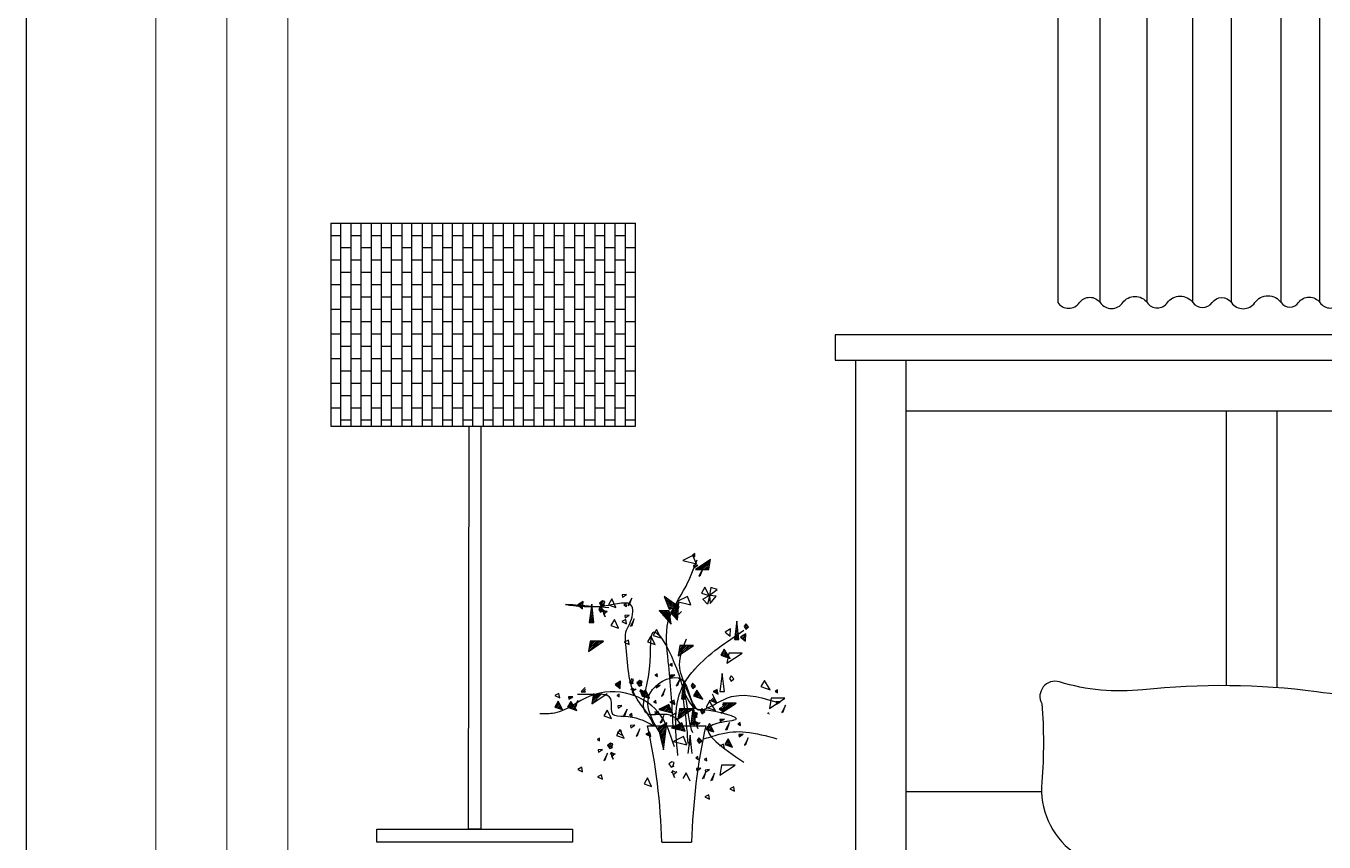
# Model space of a CAD drawing. Header units: millimetres. Extents: x 2837 to 6066, y 1056 to 2217.
# Drawn here: x 3531 to 3658.8, y 2020.4 to 2100.8 of the extents above; entities that cross this region are included whole.
import ezdxf

# ---------------------------------------------------------------- set-up
doc = ezdxf.new("R2010")
doc.units = ezdxf.units.MM
for name, color, linetype, lineweight in [('arredi', 8, 'Continuous', 30), ('infissi', 40, 'Continuous', 18), ('muri sezionati', 7, 'Continuous', 18)]:
    doc.layers.add(name, color=color, linetype=linetype, lineweight=lineweight)
for name, color, linetype in [('linea tratteggiata', 111, 'Continuous'), ('piante', 102, 'Continuous'), ('tessuti', 51, 'Continuous')]:
    doc.layers.add(name, color=color, linetype=linetype)

msp = doc.modelspace()

# ---------------------------------------------------------------- linework, layer by layer
at = {"layer": 'arredi', "lineweight": 20, "transparency": 33554687}
msp.add_line((3543.77, 2181.39), (3543.77, 1950.36), dxfattribs=at)
at = {"layer": 'arredi'}
for p, q in [((3610.67, 2070.36), (3610.67, 2067.86)), ((3610.67, 2067.86), (3788.67, 2067.86)), ((3617.67, 2016.36), (3617.67, 2067.86)), ((3617.67, 2062.86), (3781.67, 2062.86)), ((3649.17, 2062.86), (3649.17, 2035.78)), ((3654.17, 2062.86), (3654.17, 2035.57)), ((3574.58, 2021.65), (3574.63, 2061.36)), ((3575.83, 2021.65), (3575.83, 2061.36)), ((3592.2, 2031.82), (3597.93, 2031.82)), ((3617.67, 2025.36), (3630.98, 2025.36)), ((3575.83, 2021.65), (3574.58, 2021.65)), ((3593.6, 2020.36), (3596.53, 2020.36))]:
    msp.add_line(p, q, dxfattribs=at)
for points in [[(3788.67, 2070.36), (3610.67, 2070.36)], [(3612.67, 2067.86), (3612.67, 2016.36)]]:
    msp.add_lwpolyline(points, dxfattribs=at)
msp.add_lwpolyline([(3584.82, 2020.36), (3565.56, 2020.36), (3565.56, 2021.65), (3584.82, 2021.65)], close=True, dxfattribs=at)
for centre, radius, start, end in [((3531.08, 2018.56), 62.55, 1.6497, 12.2367), ((3656.99, 2018.82), 60.47, 167.581, 178.5326)]:
    msp.add_arc(centre, radius, start, end, dxfattribs=at)
at = {"layer": 'infissi', "lineweight": 20, "transparency": 33554687}
for p, q in [((3550.77, 1950.36), (3550.77, 2181.39)), ((3556.77, 1950.36), (3556.77, 2181.39))]:
    msp.add_line(p, q, dxfattribs=at)
at = {"layer": 'linea tratteggiata'}
msp.add_line((3531, 2217.36), (3531, 1906.36), dxfattribs=at)
at = {"layer": 'muri sezionati'}
msp.add_line((3556.77, 1950.36), (3556.77, 2195.36), dxfattribs=at)
at = {"layer": 'piante'}
for p, q in [((3596.67, 2048.61), (3595.68, 2048.11)), ((3595.68, 2048.11), (3597.01, 2047.78)), ((3596.85, 2048.79), (3596.63, 2048.66)), ((3596.63, 2048.66), (3596.87, 2048.52)), ((3596.67, 2048.63), (3596.82, 2048.77)), ((3597.01, 2047.78), (3596.67, 2048.61)), ((3597.14, 2047.66), (3596.71, 2047.63)), ((3596.71, 2047.63), (3596.75, 2047.4)), ((3596.74, 2047.48), (3596.9, 2047.64)), ((3596.75, 2047.4), (3597.14, 2047.66)), ((3596.79, 2048.57), (3596.86, 2048.64)), ((3596.87, 2048.52), (3596.85, 2048.79)), ((3598.41, 2048.22), (3596.91, 2047.22)), ((3597, 2047.57), (3597.09, 2047.66)), ((3597.9, 2047.88), (3597.24, 2047.22)), ((3598.41, 2048.22), (3597.42, 2047.22)), ((3598.37, 2048.01), (3597.59, 2047.22)), ((3598.34, 2047.8), (3597.76, 2047.22)), ((3598.3, 2047.59), (3597.94, 2047.22)), ((3598.24, 2047.22), (3598.41, 2048.22)), ((3596.91, 2047.22), (3598.24, 2047.22)), ((3597.38, 2047.53), (3597.07, 2047.22)), ((3597.64, 2047.3), (3597.26, 2046.58)), ((3597.26, 2046.58), (3597.42, 2046.65)), ((3597.3, 2046.65), (3597.48, 2046.83)), ((3597.42, 2046.65), (3597.64, 2047.3)), ((3597.49, 2047.02), (3597.57, 2047.1)), ((3598.27, 2047.38), (3598.11, 2047.22)), ((3597.83, 2045.48), (3597.5, 2044.9)), ((3598.25, 2044.65), (3597.83, 2045.48)), ((3598.42, 2045.46), (3598.3, 2044.68)), ((3598.3, 2044.68), (3599.05, 2045.24)), ((3599.05, 2045.24), (3598.42, 2045.46)), ((3585.85, 2044.06), (3585.33, 2043.74)), ((3585.33, 2043.74), (3585.81, 2043.34)), ((3585.39, 2043.69), (3585.61, 2043.91)), ((3585.48, 2043.61), (3585.84, 2043.97)), ((3585.58, 2043.53), (3585.83, 2043.79)), ((3585.81, 2043.34), (3585.85, 2044.06)), ((3586.7, 2043.8), (3586.46, 2042)), ((3586.9, 2042), (3586.7, 2043.8)), ((3587.75, 2044.13), (3587.47, 2043.9)), ((3587.47, 2043.9), (3587.68, 2043.59)), ((3587.49, 2043.88), (3587.66, 2044.05)), ((3587.56, 2043.78), (3587.87, 2044.09)), ((3587.63, 2043.67), (3587.98, 2044.02)), ((3587.74, 2043.62), (3587.88, 2043.76)), ((3587.99, 2044.06), (3587.75, 2044.13)), ((3587.85, 2043.66), (3587.99, 2044.06)), ((3588.68, 2044.32), (3588.34, 2043.74)), ((3588.34, 2043.74), (3589.09, 2043.49)), ((3589.09, 2043.49), (3588.68, 2044.32)), ((3590.14, 2044.77), (3589.71, 2044.74)), ((3589.71, 2044.74), (3589.74, 2044.51)), ((3589.74, 2044.51), (3590.14, 2044.77)), ((3590.1, 2043.86), (3589.88, 2043.73)), ((3589.88, 2043.73), (3590.12, 2043.59)), ((3590.12, 2043.59), (3590.1, 2043.86)), ((3590.64, 2044.41), (3590.26, 2043.69)), ((3590.26, 2043.69), (3590.41, 2043.76)), ((3590.41, 2043.76), (3590.64, 2044.41)), ((3595.31, 2043.52), (3593.84, 2044.56)), ((3593.84, 2044.56), (3594.32, 2043.32)), ((3594.3, 2044.24), (3593.9, 2044.41)), ((3594.81, 2043.88), (3593.96, 2044.25)), ((3595.31, 2043.52), (3594.02, 2044.09)), ((3595.1, 2043.48), (3594.09, 2043.93)), ((3594.89, 2043.44), (3594.15, 2043.77)), ((3595.29, 2044.02), (3594.47, 2042.97)), ((3595.2, 2042.84), (3595.09, 2043.76)), ((3596.12, 2044.57), (3595.12, 2044.07)), ((3595.12, 2044.07), (3596.45, 2043.74)), ((3595.15, 2042.23), (3595.29, 2044.02)), ((3595.25, 2043.47), (3595.2, 2043.9)), ((3596.45, 2043.74), (3596.12, 2044.57)), ((3597.5, 2044.9), (3598.25, 2044.65)), ((3597.65, 2044.31), (3598.32, 2044.71)), ((3598.1, 2043.81), (3597.65, 2044.31)), ((3598.32, 2044.71), (3598.1, 2043.81)), ((3598.95, 2044.59), (3598.29, 2044.65)), ((3598.29, 2044.65), (3598.38, 2043.86)), ((3598.38, 2043.86), (3598.95, 2044.59)), ((3585.67, 2043.45), (3585.82, 2043.61)), ((3585.76, 2043.37), (3585.81, 2043.42)), ((3586.48, 2042.21), (3586.83, 2042.56)), ((3586.51, 2042.41), (3586.82, 2042.72)), ((3586.54, 2042.61), (3586.8, 2042.87)), ((3586.57, 2042.81), (3586.78, 2043.03)), ((3586.59, 2043.01), (3586.76, 2043.19)), ((3586.62, 2043.21), (3586.75, 2043.34)), ((3586.65, 2043.41), (3586.73, 2043.5)), ((3586.67, 2043.61), (3586.71, 2043.65)), ((3587.55, 2043.55), (3587.4, 2043.28)), ((3587.4, 2043.28), (3587.57, 2043.02)), ((3587.42, 2043.32), (3587.6, 2043.5)), ((3587.46, 2043.19), (3587.69, 2043.41)), ((3587.53, 2043.08), (3587.77, 2043.32)), ((3587.84, 2043.25), (3587.55, 2043.55)), ((3587.57, 2043.02), (3587.84, 2043.25)), ((3587.68, 2043.59), (3587.95, 2043.7)), ((3587.82, 2043.22), (3587.75, 2043.04)), ((3587.75, 2043.04), (3587.78, 2043.13)), ((3587.78, 2043.13), (3588.02, 2042.56)), ((3587.79, 2043.14), (3587.85, 2043.2)), ((3588.15, 2043.06), (3587.82, 2043.22)), ((3587.83, 2043.01), (3587.97, 2043.15)), ((3587.95, 2043.7), (3587.85, 2043.66)), ((3587.88, 2042.89), (3588.09, 2043.09)), ((3587.9, 2042.85), (3588.23, 2043.13)), ((3588.02, 2042.56), (3587.9, 2042.85)), ((3588.23, 2043.13), (3588.14, 2043.05)), ((3588.14, 2043.05), (3588.15, 2043.06)), ((3590.39, 2042.73), (3589.96, 2042.7)), ((3589.96, 2042.7), (3590, 2042.47)), ((3590, 2042.47), (3590.39, 2042.73)), ((3594.34, 2043.14), (3593.33, 2043.17)), ((3593.33, 2043.17), (3594.52, 2041.82)), ((3593.33, 2043.17), (3594.45, 2042.32)), ((3593.55, 2043.17), (3594.43, 2042.49)), ((3593.74, 2042.71), (3594.47, 2042.15)), ((3593.76, 2043.16), (3594.4, 2042.66)), ((3593.97, 2043.15), (3594.38, 2042.83)), ((3594.18, 2043.14), (3594.36, 2043.01)), ((3594.69, 2043.39), (3594.21, 2043.6)), ((3594.48, 2043.35), (3594.27, 2043.44)), ((3594.32, 2043.32), (3595.31, 2043.52)), ((3594.52, 2041.82), (3594.34, 2043.14)), ((3594.47, 2042.97), (3595.15, 2042.23)), ((3594.58, 2042.85), (3594.55, 2043.08)), ((3594.72, 2042.7), (3594.66, 2043.21)), ((3594.87, 2042.54), (3594.77, 2043.35)), ((3595.01, 2042.39), (3594.87, 2043.49)), ((3595.15, 2042.23), (3594.98, 2043.62)), ((3595.24, 2042.78), (3595.55, 2043.09)), ((3586.46, 2042.01), (3586.85, 2042.4)), ((3586.46, 2042), (3586.9, 2042)), ((3586.62, 2042), (3586.87, 2042.25)), ((3586.79, 2042), (3586.89, 2042.09)), ((3588.93, 2042.28), (3588.6, 2041.7)), ((3588.6, 2041.7), (3589.34, 2041.45)), ((3589.34, 2041.45), (3588.93, 2042.28)), ((3590.06, 2042.3), (3589.66, 2042.1)), ((3589.66, 2042.1), (3590.14, 2041.86)), ((3590.14, 2041.86), (3590.06, 2042.3)), ((3590.89, 2042.37), (3590.51, 2041.65)), ((3590.51, 2041.65), (3590.67, 2041.72)), ((3590.67, 2041.72), (3590.89, 2042.37)), ((3593.09, 2041.31), (3592.76, 2040.73)), ((3593.51, 2040.48), (3593.09, 2041.31)), ((3600.36, 2041.38), (3599.84, 2041.06)), ((3600.32, 2040.66), (3600.36, 2041.38)), ((3601, 2042.12), (3600.76, 2040.31)), ((3600.84, 2040.93), (3601.1, 2041.19)), ((3600.87, 2041.13), (3601.08, 2041.35)), ((3600.89, 2041.33), (3601.07, 2041.5)), ((3600.92, 2041.53), (3601.05, 2041.66)), ((3600.95, 2041.73), (3601.03, 2041.82)), ((3600.97, 2041.93), (3601.01, 2041.97)), ((3601.2, 2040.31), (3601, 2042.12)), ((3601.86, 2041.87), (3601.7, 2041.6)), ((3601.7, 2041.6), (3601.87, 2041.34)), ((3601.72, 2041.64), (3601.9, 2041.82)), ((3601.76, 2041.5), (3601.99, 2041.73)), ((3601.83, 2041.4), (3602.07, 2041.64)), ((3602.15, 2041.56), (3601.86, 2041.87)), ((3601.87, 2041.34), (3602.15, 2041.56)), ((3586.37, 2039.15), (3587.36, 2040.15)), ((3586.37, 2039.15), (3587.87, 2040.15)), ((3586.54, 2040.15), (3586.37, 2039.15)), ((3586.41, 2039.36), (3587.19, 2040.15)), ((3586.44, 2039.57), (3587.02, 2040.15)), ((3586.48, 2039.78), (3586.84, 2040.15)), ((3586.51, 2039.99), (3586.67, 2040.15)), ((3587.87, 2040.15), (3586.54, 2040.15)), ((3586.88, 2039.49), (3587.54, 2040.15)), ((3587.4, 2039.84), (3587.71, 2040.15)), ((3590.31, 2040.26), (3589.91, 2040.06)), ((3589.91, 2040.06), (3590.39, 2039.82)), ((3590.39, 2039.82), (3590.31, 2040.26)), ((3592.52, 2040.67), (3592.19, 2040.09)), ((3592.19, 2040.09), (3592.94, 2039.84)), ((3592.94, 2039.84), (3592.52, 2040.67)), ((3592.76, 2040.73), (3593.51, 2040.48)), ((3599.84, 2041.06), (3600.32, 2040.66)), ((3600.76, 2040.33), (3601.15, 2040.72)), ((3600.76, 2040.31), (3601.2, 2040.31)), ((3600.79, 2040.53), (3601.14, 2040.88)), ((3600.81, 2040.73), (3601.12, 2041.03)), ((3600.92, 2040.31), (3601.17, 2040.57)), ((3601.09, 2040.31), (3601.19, 2040.41)), ((3601.87, 2040.89), (3601.35, 2040.57)), ((3601.35, 2040.57), (3601.83, 2040.17)), ((3601.41, 2040.52), (3601.62, 2040.74)), ((3601.5, 2040.44), (3601.86, 2040.81)), ((3601.59, 2040.36), (3601.85, 2040.62)), ((3601.69, 2040.28), (3601.84, 2040.44)), ((3601.78, 2040.21), (3601.83, 2040.25)), ((3601.83, 2040.17), (3601.87, 2040.89)), ((3595.39, 2039.72), (3595.22, 2038.72)), ((3595.22, 2038.72), (3596.72, 2039.72)), ((3595.22, 2038.72), (3596.22, 2039.72)), ((3595.26, 2038.93), (3596.04, 2039.72)), ((3595.29, 2039.14), (3595.87, 2039.72)), ((3595.33, 2039.35), (3595.7, 2039.72)), ((3595.36, 2039.56), (3595.52, 2039.72)), ((3596.72, 2039.72), (3595.39, 2039.72)), ((3595.74, 2039.06), (3596.39, 2039.72)), ((3596.26, 2039.41), (3596.56, 2039.72)), ((3599.74, 2039.36), (3599.41, 2038.78)), ((3599.41, 2038.78), (3600.33, 2038.45)), ((3599.45, 2038.84), (3599.83, 2039.23)), ((3599.52, 2038.74), (3599.9, 2039.12)), ((3599.65, 2038.69), (3599.97, 2039.01)), ((3599.68, 2039.25), (3599.76, 2039.33)), ((3600.33, 2038.45), (3599.74, 2039.36)), ((3599.77, 2038.65), (3600.03, 2038.91)), ((3599.9, 2038.6), (3600.1, 2038.8)), ((3600.19, 2038.97), (3600.02, 2037.98)), ((3600.02, 2037.98), (3601.52, 2038.97)), ((3600.03, 2038.56), (3600.17, 2038.7)), ((3601.52, 2038.97), (3600.19, 2038.97)), ((3594.61, 2037.97), (3594.38, 2037.83)), ((3594.38, 2037.83), (3594.62, 2037.69)), ((3594.43, 2037.8), (3594.57, 2037.95)), ((3594.54, 2037.74), (3594.62, 2037.82)), ((3594.62, 2037.69), (3594.61, 2037.97)), ((3600.16, 2038.51), (3600.24, 2038.59)), ((3600.28, 2038.46), (3600.3, 2038.48)), ((3589.54, 2036.21), (3589.02, 2035.89)), ((3589.08, 2035.84), (3589.3, 2036.06)), ((3589.17, 2035.76), (3589.54, 2036.12)), ((3589.5, 2035.49), (3589.54, 2036.21)), ((3590.39, 2036.1), (3590.7, 2036.41)), ((3590.46, 2035.99), (3590.81, 2036.34)), ((3590.82, 2036.38), (3590.58, 2036.44)), ((3590.58, 2035.94), (3590.71, 2036.08)), ((3590.68, 2035.98), (3590.82, 2036.38)), ((3591.44, 2036.27), (3591.16, 2036.05)), ((3591.16, 2036.05), (3591.37, 2035.74)), ((3591.18, 2036.03), (3591.35, 2036.2)), ((3591.25, 2035.92), (3591.56, 2036.24)), ((3591.32, 2035.82), (3591.67, 2036.17)), ((3591.68, 2036.2), (3591.44, 2036.27)), ((3591.54, 2035.8), (3591.68, 2036.2)), ((3593.16, 2036.94), (3592.93, 2036.8)), ((3592.93, 2036.8), (3593.17, 2036.67)), ((3592.98, 2036.78), (3593.12, 2036.92)), ((3593.09, 2036.71), (3593.17, 2036.79)), ((3593.17, 2036.67), (3593.16, 2036.94)), ((3594.9, 2036.83), (3594.47, 2036.8)), ((3594.47, 2036.8), (3594.5, 2036.58)), ((3594.49, 2036.65), (3594.66, 2036.81)), ((3594.5, 2036.58), (3594.9, 2036.83)), ((3594.76, 2036.74), (3594.85, 2036.83)), ((3595.4, 2036.47), (3595.02, 2035.75)), ((3595.17, 2035.82), (3595.4, 2036.47)), ((3595.25, 2036.19), (3595.33, 2036.27)), ((3595.77, 2036.27), (3595.53, 2034.47)), ((3595.75, 2036.09), (3595.79, 2036.13)), ((3595.98, 2034.47), (3595.77, 2036.27)), ((3599.56, 2036.99), (3599.32, 2035.19)), ((3599.76, 2035.19), (3599.56, 2036.99)), ((3600.42, 2036.75), (3600.27, 2036.47)), ((3600.27, 2036.47), (3600.44, 2036.22)), ((3600.71, 2036.44), (3600.42, 2036.75)), ((3600.44, 2036.22), (3600.71, 2036.44)), ((3603.7, 2036.27), (3603.36, 2035.68)), ((3604.28, 2035.35), (3603.7, 2036.27)), ((3583.48, 2035.01), (3583.08, 2034.81)), ((3583.08, 2034.81), (3583.56, 2034.57)), ((3583.56, 2034.57), (3583.48, 2035.01)), ((3585.66, 2035.18), (3586.1, 2035.18)), ((3585.67, 2035.2), (3586.06, 2035.59)), ((3585.82, 2035.18), (3586.08, 2035.43)), ((3586, 2035.18), (3586.09, 2035.28)), ((3586.88, 2034.99), (3586.71, 2034)), ((3586.71, 2034), (3588.21, 2034.99)), ((3586.72, 2034), (3587.71, 2034.99)), ((3586.75, 2034.21), (3587.53, 2034.99)), ((3586.78, 2034.42), (3587.36, 2034.99)), ((3586.82, 2034.62), (3587.19, 2034.99)), ((3589.02, 2035.89), (3589.5, 2035.49)), ((3589.39, 2034.95), (3589.17, 2034.82)), ((3589.17, 2034.82), (3589.41, 2034.68)), ((3589.27, 2035.68), (3589.53, 2035.94)), ((3589.36, 2035.6), (3589.51, 2035.75)), ((3589.41, 2034.68), (3589.39, 2034.95)), ((3589.46, 2035.52), (3589.5, 2035.57)), ((3590.51, 2035.91), (3590.79, 2036.02)), ((3590.65, 2035.53), (3590.58, 2035.36)), ((3590.58, 2035.36), (3590.61, 2035.45)), ((3590.61, 2035.45), (3590.85, 2034.88)), ((3590.62, 2035.46), (3590.68, 2035.52)), ((3590.98, 2035.38), (3590.65, 2035.53)), ((3590.66, 2035.33), (3590.8, 2035.47)), ((3590.79, 2036.02), (3590.68, 2035.98)), ((3590.72, 2035.21), (3590.92, 2035.41)), ((3590.73, 2035.17), (3591.06, 2035.45)), ((3590.85, 2034.88), (3590.73, 2035.17)), ((3591.06, 2035.45), (3590.97, 2035.37)), ((3590.97, 2035.37), (3590.98, 2035.38)), ((3591.37, 2035.74), (3591.64, 2035.84)), ((3591.43, 2035.76), (3591.57, 2035.9)), ((3591.51, 2035.36), (3591.44, 2035.19)), ((3591.44, 2035.19), (3591.47, 2035.28)), ((3591.47, 2035.28), (3591.71, 2034.71)), ((3591.48, 2035.29), (3591.54, 2035.35)), ((3591.84, 2035.21), (3591.51, 2035.36)), ((3591.52, 2035.16), (3591.66, 2035.29)), ((3591.64, 2035.84), (3591.54, 2035.8)), ((3591.57, 2035.04), (3591.78, 2035.24)), ((3591.59, 2034.99), (3591.92, 2035.28)), ((3591.71, 2034.71), (3591.59, 2034.99)), ((3591.99, 2035.36), (3591.65, 2034.78)), ((3591.65, 2034.78), (3592.4, 2034.53)), ((3591.67, 2034.78), (3592.08, 2035.18)), ((3591.8, 2034.73), (3592.13, 2035.07)), ((3591.92, 2035.28), (3591.83, 2035.2)), ((3591.83, 2035.2), (3591.84, 2035.21)), ((3591.86, 2035.13), (3592.02, 2035.3)), ((3591.93, 2034.69), (3592.19, 2034.95)), ((3592.4, 2034.53), (3591.99, 2035.36)), ((3592.06, 2034.65), (3592.25, 2034.83)), ((3593.45, 2035.81), (3593.02, 2035.77)), ((3593.02, 2035.77), (3593.05, 2035.55)), ((3593.04, 2035.63), (3593.21, 2035.79)), ((3593.05, 2035.55), (3593.45, 2035.81)), ((3593.31, 2035.72), (3593.39, 2035.8)), ((3593.95, 2035.45), (3593.57, 2034.73)), ((3593.57, 2034.73), (3593.72, 2034.8)), ((3593.61, 2034.8), (3593.79, 2034.98)), ((3593.72, 2034.8), (3593.95, 2035.45)), ((3593.8, 2035.17), (3593.88, 2035.25)), ((3595.02, 2035.75), (3595.17, 2035.82)), ((3595.06, 2035.83), (3595.24, 2036.01)), ((3595.54, 2034.49), (3595.93, 2034.88)), ((3595.56, 2034.69), (3595.91, 2035.04)), ((3595.59, 2034.89), (3595.9, 2035.19)), ((3595.62, 2035.09), (3595.88, 2035.35)), ((3595.64, 2035.29), (3595.86, 2035.51)), ((3595.67, 2035.49), (3595.84, 2035.66)), ((3595.7, 2035.69), (3595.83, 2035.82)), ((3595.72, 2035.89), (3595.81, 2035.97)), ((3596.63, 2036.03), (3596.48, 2035.76)), ((3596.48, 2035.76), (3596.65, 2035.5)), ((3596.5, 2035.8), (3596.68, 2035.98)), ((3596.54, 2035.66), (3596.76, 2035.89)), ((3596.61, 2035.56), (3596.85, 2035.8)), ((3596.92, 2035.72), (3596.63, 2036.03)), ((3596.65, 2035.5), (3596.92, 2035.72)), ((3597.06, 2035.34), (3596.73, 2034.76)), ((3596.76, 2034.82), (3597.14, 2035.21)), ((3596.83, 2034.72), (3597.21, 2035.1)), ((3596.96, 2034.68), (3597.28, 2034.99)), ((3596.99, 2035.23), (3597.08, 2035.31)), ((3597.64, 2034.43), (3597.06, 2035.34)), ((3597.09, 2034.63), (3597.35, 2034.89)), ((3597.22, 2034.58), (3597.41, 2034.78)), ((3599.02, 2034.1), (3598.6, 2034.93)), ((3599.06, 2035.39), (3598.66, 2035.19)), ((3598.66, 2035.19), (3599.14, 2034.95)), ((3598.67, 2035.19), (3598.68, 2035.2)), ((3598.78, 2035.13), (3599.03, 2035.38)), ((3598.9, 2035.07), (3599.09, 2035.26)), ((3599.02, 2035.02), (3599.11, 2035.11)), ((3599.14, 2034.95), (3599.06, 2035.39)), ((3599.13, 2034.96), (3599.14, 2034.97)), ((3599.32, 2035.19), (3599.76, 2035.19)), ((3603.36, 2035.68), (3604.28, 2035.35)), ((3605, 2035.35), (3604.77, 2035.21)), ((3604.77, 2035.21), (3605.01, 2035.08)), ((3604.82, 2035.19), (3604.96, 2035.33)), ((3604.93, 2035.13), (3605.01, 2035.2)), ((3605.01, 2035.08), (3605, 2035.35)), ((3583.39, 2034.25), (3583.06, 2033.66)), ((3583.06, 2033.66), (3583.81, 2033.42)), ((3583.08, 2033.66), (3583.48, 2034.06)), ((3583.21, 2033.62), (3583.54, 2033.95)), ((3583.26, 2034.02), (3583.42, 2034.18)), ((3583.34, 2033.57), (3583.6, 2033.83)), ((3583.81, 2033.42), (3583.39, 2034.25)), ((3583.47, 2033.53), (3583.66, 2033.72)), ((3583.6, 2033.49), (3583.71, 2033.6)), ((3583.73, 2033.44), (3583.77, 2033.49)), ((3584.65, 2034.23), (3584.32, 2033.65)), ((3584.32, 2033.65), (3585.23, 2033.32)), ((3584.35, 2033.71), (3584.74, 2034.09)), ((3584.85, 2034.69), (3584.42, 2034.66)), ((3584.42, 2034.66), (3584.46, 2034.44)), ((3584.42, 2033.61), (3584.8, 2033.99)), ((3584.45, 2034.51), (3584.61, 2034.67)), ((3584.46, 2034.44), (3584.85, 2034.69)), ((3584.55, 2033.56), (3584.87, 2033.88)), ((3584.58, 2034.12), (3584.67, 2034.2)), ((3585.23, 2033.32), (3584.65, 2034.23)), ((3584.68, 2033.52), (3584.94, 2033.78)), ((3584.71, 2034.6), (3584.8, 2034.69)), ((3584.81, 2033.47), (3585.01, 2033.67)), ((3584.93, 2033.42), (3585.07, 2033.56)), ((3585.35, 2034.33), (3584.97, 2033.61)), ((3584.97, 2033.61), (3585.13, 2033.68)), ((3585.01, 2033.69), (3585.19, 2033.86)), ((3585.13, 2033.68), (3585.35, 2034.33)), ((3585.2, 2034.05), (3585.28, 2034.13)), ((3589.68, 2033.82), (3589.26, 2033.79)), ((3589.26, 2033.79), (3589.29, 2033.56)), ((3589.29, 2033.56), (3589.68, 2033.82)), ((3592.19, 2034.6), (3592.31, 2034.72)), ((3592.32, 2034.56), (3592.37, 2034.6)), ((3593.02, 2034.32), (3592.8, 2034.18)), ((3592.8, 2034.18), (3593.04, 2034.05)), ((3592.95, 2034.1), (3593.03, 2034.17)), ((3593.04, 2034.05), (3593.02, 2034.32)), ((3594.3, 2033.93), (3593.3, 2033.44)), ((3593.36, 2033.42), (3593.45, 2033.51)), ((3593.5, 2033.39), (3593.8, 2033.69)), ((3593.64, 2033.35), (3594.15, 2033.86)), ((3593.78, 2033.32), (3594.33, 2033.86)), ((3593.92, 2033.28), (3594.38, 2033.74)), ((3594.06, 2033.25), (3594.42, 2033.62)), ((3594.19, 2033.21), (3594.47, 2033.49)), ((3594.63, 2033.1), (3594.3, 2033.93)), ((3594.82, 2034.36), (3594.42, 2034.16)), ((3594.42, 2034.16), (3594.9, 2033.92)), ((3594.43, 2034.16), (3594.44, 2034.17)), ((3594.54, 2034.1), (3594.79, 2034.34)), ((3594.66, 2034.04), (3594.85, 2034.23)), ((3594.78, 2033.98), (3594.87, 2034.08)), ((3594.9, 2033.92), (3594.82, 2034.36)), ((3594.89, 2033.92), (3594.9, 2033.93)), ((3595.34, 2033.49), (3595.17, 2032.49)), ((3595.17, 2032.49), (3596.67, 2033.49)), ((3595.17, 2032.5), (3596.17, 2033.49)), ((3595.21, 2032.7), (3595.99, 2033.49)), ((3595.24, 2032.91), (3595.82, 2033.49)), ((3595.28, 2033.12), (3595.65, 2033.49)), ((3595.31, 2033.33), (3595.47, 2033.49)), ((3596.67, 2033.49), (3595.34, 2033.49)), ((3595.53, 2034.47), (3595.98, 2034.47)), ((3595.69, 2034.47), (3595.95, 2034.72)), ((3595.69, 2032.84), (3596.34, 2033.49)), ((3595.87, 2034.47), (3595.96, 2034.57)), ((3596.21, 2033.18), (3596.51, 2033.49)), ((3596.7, 2033.79), (3596.46, 2031.98)), ((3596.65, 2033.4), (3596.73, 2033.49)), ((3596.68, 2033.6), (3596.72, 2033.64)), ((3596.9, 2031.98), (3596.7, 2033.79)), ((3596.73, 2034.76), (3597.64, 2034.43)), ((3597.34, 2034.54), (3597.48, 2034.68)), ((3597.56, 2033.54), (3597.4, 2033.27)), ((3597.43, 2033.31), (3597.61, 2033.49)), ((3597.47, 2034.49), (3597.55, 2034.57)), ((3597.85, 2033.23), (3597.56, 2033.54)), ((3597.6, 2034.44), (3597.62, 2034.46)), ((3598.31, 2034.24), (3597.98, 2033.66)), ((3597.98, 2033.66), (3598.89, 2033.32)), ((3598.27, 2034.35), (3599.02, 2034.1)), ((3598.89, 2033.32), (3598.31, 2034.24)), ((3598.42, 2034.3), (3598.75, 2034.64)), ((3598.55, 2034.26), (3598.81, 2034.52)), ((3598.68, 2034.22), (3598.87, 2034.4)), ((3598.81, 2034.17), (3598.93, 2034.29)), ((3598.94, 2034.13), (3598.98, 2034.17)), ((3599.47, 2033.62), (3599.24, 2033.48)), ((3599.29, 2033.46), (3599.43, 2033.6)), ((3599.43, 2033.05), (3600.93, 2034.05)), ((3599.44, 2033.05), (3600.43, 2034.05)), ((3599.47, 2033.26), (3600.26, 2034.05)), ((3599.48, 2033.34), (3599.47, 2033.62)), ((3599.5, 2033.47), (3600.08, 2034.05)), ((3599.54, 2033.68), (3599.91, 2034.05)), ((3599.57, 2033.89), (3599.73, 2034.05)), ((3600.93, 2034.05), (3599.6, 2034.05)), ((3599.95, 2033.39), (3600.6, 2034.05)), ((3600.47, 2033.74), (3600.78, 2034.05)), ((3604.38, 2034.53), (3604.21, 2033.54)), ((3604.21, 2033.54), (3605.71, 2034.53)), ((3605.71, 2034.53), (3604.38, 2034.53)), ((3605.29, 2034.22), (3604.86, 2034.18)), ((3604.86, 2034.18), (3604.89, 2033.96)), ((3604.88, 2034.04), (3605.05, 2034.2)), ((3604.89, 2033.96), (3605.29, 2034.22)), ((3605.15, 2034.13), (3605.23, 2034.21)), ((3605.79, 2033.86), (3605.41, 2033.14)), ((3605.56, 2033.21), (3605.79, 2033.86)), ((3605.64, 2033.58), (3605.72, 2033.66)), ((3585.06, 2033.38), (3585.14, 2033.46)), ((3585.19, 2033.33), (3585.21, 2033.35)), ((3588.22, 2033.37), (3587.89, 2032.79)), ((3587.89, 2032.79), (3588.64, 2032.54)), ((3588.64, 2032.54), (3588.22, 2033.37)), ((3590.18, 2033.46), (3589.81, 2032.74)), ((3589.81, 2032.74), (3589.96, 2032.81)), ((3589.96, 2032.81), (3590.18, 2033.46)), ((3590.65, 2033.02), (3590.43, 2032.88)), ((3590.43, 2032.88), (3590.67, 2032.74)), ((3590.67, 2032.74), (3590.65, 2033.02)), ((3593.31, 2033.19), (3592.88, 2033.15)), ((3592.91, 2033.01), (3593.07, 2033.17)), ((3592.92, 2032.93), (3593.31, 2033.19)), ((3593.17, 2033.1), (3593.26, 2033.18)), ((3593.3, 2033.44), (3594.63, 2033.1)), ((3593.81, 2032.83), (3593.43, 2032.11)), ((3593.47, 2032.18), (3593.65, 2032.36)), ((3593.59, 2032.18), (3593.81, 2032.83)), ((3593.66, 2032.55), (3593.74, 2032.63)), ((3594.33, 2033.18), (3594.52, 2033.37)), ((3594.47, 2033.14), (3594.57, 2033.25)), ((3594.99, 2033.06), (3594.47, 2032.74)), ((3594.61, 2033.11), (3594.62, 2033.12)), ((3594.95, 2032.33), (3594.99, 2033.06)), ((3596.46, 2032), (3596.86, 2032.39)), ((3596.49, 2032.2), (3596.84, 2032.55)), ((3596.52, 2032.4), (3596.82, 2032.71)), ((3596.54, 2032.6), (3596.8, 2032.86)), ((3596.57, 2032.8), (3596.79, 2033.02)), ((3596.6, 2033), (3596.77, 2033.17)), ((3596.89, 2033.12), (3596.61, 2032.9)), ((3596.61, 2032.9), (3596.82, 2032.59)), ((3596.62, 2033.2), (3596.75, 2033.33)), ((3596.62, 2031.98), (3596.87, 2032.24)), ((3596.63, 2032.88), (3596.8, 2033.05)), ((3596.7, 2032.77), (3597.01, 2033.09)), ((3596.77, 2032.67), (3597.12, 2033.02)), ((3596.82, 2032.59), (3597.09, 2032.69)), ((3596.88, 2032.61), (3597.02, 2032.75)), ((3597.13, 2033.05), (3596.89, 2033.12)), ((3596.96, 2032.21), (3596.89, 2032.04)), ((3597.29, 2032.06), (3596.96, 2032.21)), ((3596.99, 2032.65), (3597.13, 2033.05)), ((3597.09, 2032.69), (3596.99, 2032.65)), ((3597.4, 2033.27), (3597.57, 2033.01)), ((3597.47, 2033.18), (3597.69, 2033.4)), ((3597.53, 2033.07), (3597.78, 2033.31)), ((3597.57, 2033.01), (3597.85, 2033.23)), ((3599.24, 2033.48), (3599.48, 2033.34)), ((3599.76, 2032.49), (3599.33, 2032.45)), ((3599.33, 2032.45), (3599.36, 2032.23)), ((3599.35, 2032.3), (3599.52, 2032.47)), ((3599.36, 2032.23), (3599.76, 2032.49)), ((3599.4, 2033.39), (3599.47, 2033.47)), ((3599.62, 2032.39), (3599.7, 2032.48)), ((3604.03, 2033.01), (3604.15, 2033.13)), ((3604.16, 2032.97), (3604.21, 2033.01)), ((3605.41, 2033.14), (3605.56, 2033.21)), ((3605.45, 2033.21), (3605.63, 2033.39)), ((3589.48, 2031.44), (3589.15, 2030.86)), ((3589.61, 2031.35), (3589.21, 2031.15)), ((3589.21, 2031.15), (3589.69, 2030.91)), ((3589.9, 2030.61), (3589.48, 2031.44)), ((3589.69, 2030.91), (3589.61, 2031.35)), ((3590.95, 2031.89), (3590.52, 2031.85)), ((3590.52, 2031.85), (3590.55, 2031.63)), ((3590.55, 2031.63), (3590.95, 2031.89)), ((3591.44, 2031.52), (3591.07, 2030.8)), ((3591.22, 2030.87), (3591.44, 2031.52)), ((3592.43, 2031.19), (3592.02, 2030.99)), ((3592.02, 2030.99), (3592.51, 2030.75)), ((3592.03, 2030.98), (3592.05, 2031)), ((3592.15, 2030.93), (3592.39, 2031.17)), ((3592.26, 2030.87), (3592.45, 2031.05)), ((3592.51, 2030.75), (3592.43, 2031.19)), ((3594.09, 2032.11), (3593.26, 2031.61)), ((3593.26, 2031.61), (3593.76, 2029.45)), ((3593.28, 2031.52), (3593.53, 2031.77)), ((3593.31, 2031.38), (3593.97, 2032.03)), ((3593.34, 2031.24), (3594.07, 2031.96)), ((3593.38, 2031.1), (3594.05, 2031.77)), ((3593.41, 2030.95), (3594.02, 2031.57)), ((3593.43, 2032.11), (3593.59, 2032.18)), ((3593.44, 2030.81), (3594, 2031.37)), ((3593.47, 2030.67), (3593.97, 2031.17)), ((3593.51, 2030.53), (3593.95, 2030.97)), ((3593.76, 2029.45), (3594.09, 2032.11)), ((3595.57, 2032.11), (3594.57, 2031.61)), ((3594.57, 2031.61), (3595.9, 2031.28)), ((3594.63, 2031.6), (3594.72, 2031.69)), ((3594.77, 2031.56), (3595.07, 2031.86)), ((3594.91, 2031.53), (3595.41, 2032.04)), ((3595.05, 2031.49), (3595.59, 2032.04)), ((3595.19, 2031.46), (3595.64, 2031.92)), ((3595.32, 2031.43), (3595.69, 2031.79)), ((3595.46, 2031.39), (3595.74, 2031.67)), ((3595.9, 2031.28), (3595.57, 2032.11)), ((3595.6, 2031.36), (3595.79, 2031.55)), ((3595.74, 2031.32), (3595.84, 2031.42)), ((3595.88, 2031.29), (3595.89, 2031.3)), ((3596.46, 2031.98), (3596.9, 2031.98)), ((3596.79, 2031.98), (3596.89, 2032.08)), ((3596.89, 2032.04), (3596.92, 2032.13)), ((3596.92, 2032.13), (3597.16, 2031.56)), ((3596.93, 2032.13), (3596.99, 2032.2)), ((3596.97, 2032.01), (3597.11, 2032.14)), ((3597.02, 2031.89), (3597.23, 2032.09)), ((3597.04, 2031.84), (3597.37, 2032.13)), ((3597.16, 2031.56), (3597.04, 2031.84)), ((3597.37, 2032.13), (3597.28, 2032.05)), ((3597.28, 2032.05), (3597.29, 2032.06)), ((3598.3, 2032.04), (3597.96, 2031.46)), ((3597.96, 2031.46), (3598.71, 2031.21)), ((3597.98, 2031.45), (3598.39, 2031.86)), ((3598.11, 2031.41), (3598.44, 2031.74)), ((3598.16, 2031.81), (3598.33, 2031.97)), ((3598.24, 2031.37), (3598.5, 2031.63)), ((3598.71, 2031.21), (3598.3, 2032.04)), ((3598.37, 2031.32), (3598.56, 2031.51)), ((3598.5, 2031.28), (3598.62, 2031.4)), ((3598.63, 2031.24), (3598.68, 2031.28)), ((3600.26, 2032.13), (3599.88, 2031.41)), ((3599.88, 2031.41), (3600.03, 2031.47)), ((3599.92, 2031.48), (3600.1, 2031.66)), ((3600.03, 2031.47), (3600.26, 2032.13)), ((3600.11, 2031.85), (3600.19, 2031.92)), ((3601.32, 2032.13), (3601.1, 2032)), ((3601.1, 2032), (3601.34, 2031.86)), ((3601.14, 2031.97), (3601.29, 2032.11)), ((3601.61, 2031), (3601.18, 2030.97)), ((3601.18, 2030.97), (3601.22, 2030.74)), ((3601.21, 2030.82), (3601.37, 2030.98)), ((3601.22, 2030.74), (3601.61, 2031)), ((3601.25, 2031.91), (3601.33, 2031.98)), ((3601.34, 2031.86), (3601.32, 2032.13)), ((3601.47, 2030.91), (3601.56, 2031)), ((3587.47, 2030.61), (3587.24, 2030.47)), ((3587.24, 2030.47), (3587.48, 2030.34)), ((3587.48, 2030.34), (3587.47, 2030.61)), ((3588.54, 2030.1), (3588.27, 2029.88)), ((3588.27, 2029.88), (3588.47, 2029.57)), ((3588.28, 2029.86), (3588.45, 2030.03)), ((3588.35, 2029.75), (3588.66, 2030.07)), ((3588.42, 2029.65), (3588.77, 2030)), ((3588.47, 2029.57), (3588.75, 2029.67)), ((3588.78, 2030.03), (3588.54, 2030.1)), ((3588.54, 2029.59), (3588.68, 2029.73)), ((3588.64, 2029.63), (3588.78, 2030.03)), ((3588.75, 2029.67), (3588.64, 2029.63)), ((3589.15, 2030.86), (3589.9, 2030.61)), ((3591.07, 2030.8), (3591.22, 2030.87)), ((3592.38, 2030.81), (3592.48, 2030.91)), ((3592.49, 2030.75), (3592.5, 2030.76)), ((3593.54, 2030.39), (3593.92, 2030.77)), ((3593.57, 2030.25), (3593.9, 2030.57)), ((3593.6, 2030.11), (3593.87, 2030.38)), ((3593.64, 2029.97), (3593.85, 2030.18)), ((3593.67, 2029.83), (3593.82, 2029.98)), ((3593.7, 2029.69), (3593.8, 2029.78)), ((3595.74, 2030.77), (3594.75, 2030.27)), ((3594.75, 2030.27), (3596.08, 2029.94)), ((3596.08, 2029.94), (3595.74, 2030.77)), ((3596.39, 2030.89), (3596.15, 2029.09)), ((3596.26, 2029.91), (3596.48, 2030.12)), ((3596.29, 2030.11), (3596.46, 2030.28)), ((3596.31, 2030.31), (3596.44, 2030.44)), ((3596.34, 2030.51), (3596.43, 2030.59)), ((3596.37, 2030.71), (3596.41, 2030.75)), ((3596.59, 2029.09), (3596.39, 2030.89)), ((3597.25, 2030.65), (3597.09, 2030.38)), ((3597.09, 2030.38), (3597.27, 2030.12)), ((3597.12, 2030.42), (3597.3, 2030.6)), ((3597.16, 2030.28), (3597.38, 2030.51)), ((3597.23, 2030.18), (3597.47, 2030.42)), ((3597.54, 2030.34), (3597.25, 2030.65)), ((3597.27, 2030.12), (3597.54, 2030.34)), ((3599.68, 2030.01), (3599.28, 2029.81)), ((3599.76, 2029.57), (3599.68, 2030.01)), ((3600.15, 2030.55), (3599.82, 2029.97)), ((3599.82, 2029.97), (3600.57, 2029.72)), ((3599.84, 2029.97), (3600.24, 2030.37)), ((3599.97, 2029.92), (3600.3, 2030.26)), ((3600.02, 2030.32), (3600.18, 2030.49)), ((3600.1, 2029.88), (3600.36, 2030.14)), ((3600.57, 2029.72), (3600.15, 2030.55)), ((3600.23, 2029.84), (3600.42, 2030.03)), ((3600.36, 2029.79), (3600.47, 2029.91)), ((3600.49, 2029.75), (3600.53, 2029.79)), ((3602.11, 2030.64), (3601.73, 2029.92)), ((3601.73, 2029.92), (3601.89, 2029.99)), ((3601.77, 2029.99), (3601.95, 2030.17)), ((3601.89, 2029.99), (3602.11, 2030.64)), ((3601.96, 2030.36), (3602.04, 2030.44)), ((3587.76, 2029.48), (3587.33, 2029.44)), ((3587.33, 2029.44), (3587.36, 2029.22)), ((3587.36, 2029.22), (3587.76, 2029.48)), ((3588.26, 2029.12), (3587.88, 2028.4)), ((3587.88, 2028.4), (3588.03, 2028.47)), ((3588.03, 2028.47), (3588.26, 2029.12)), ((3588.61, 2029.19), (3588.54, 2029.02)), ((3588.54, 2029.02), (3588.57, 2029.1)), ((3588.57, 2029.1), (3588.82, 2028.54)), ((3588.58, 2029.11), (3588.64, 2029.18)), ((3588.94, 2029.04), (3588.61, 2029.19)), ((3588.62, 2028.99), (3588.76, 2029.12)), ((3588.68, 2028.86), (3588.88, 2029.07)), ((3588.69, 2028.82), (3589.02, 2029.1)), ((3588.82, 2028.54), (3588.69, 2028.82)), ((3589.02, 2029.1), (3588.93, 2029.03)), ((3588.93, 2029.03), (3588.94, 2029.04)), ((3593.73, 2029.54), (3593.77, 2029.58)), ((3597.16, 2028.78), (3596.94, 2028.64)), ((3596.94, 2028.64), (3597.18, 2028.5)), ((3597.18, 2028.5), (3597.16, 2028.78)), ((3598.01, 2028.63), (3597.79, 2028.49)), ((3597.79, 2028.49), (3598.03, 2028.36)), ((3598.03, 2028.36), (3598.01, 2028.63)), ((3585.72, 2027.73), (3585.32, 2027.53)), ((3585.32, 2027.53), (3585.8, 2027.29)), ((3585.8, 2027.29), (3585.72, 2027.73)), ((3594.59, 2028.28), (3594.31, 2028.06)), ((3594.31, 2028.06), (3594.52, 2027.75)), ((3594.52, 2027.75), (3594.79, 2027.85)), ((3594.83, 2028.21), (3594.59, 2028.28)), ((3594.65, 2027.37), (3594.59, 2027.2)), ((3594.59, 2027.2), (3594.62, 2027.29)), ((3594.62, 2027.29), (3594.86, 2026.72)), ((3594.99, 2027.22), (3594.65, 2027.37)), ((3594.69, 2027.81), (3594.83, 2028.21)), ((3594.79, 2027.85), (3594.69, 2027.81)), ((3594.74, 2027), (3595.07, 2027.29)), ((3595.07, 2027.29), (3594.98, 2027.21)), ((3594.98, 2027.21), (3594.99, 2027.22)), ((3595.99, 2027.2), (3595.66, 2026.62)), ((3596.41, 2026.37), (3595.99, 2027.2)), ((3597.45, 2027.65), (3597.03, 2027.61)), ((3597.03, 2027.61), (3597.06, 2027.39)), ((3597.06, 2027.39), (3597.45, 2027.65)), ((3597.95, 2027.29), (3597.57, 2026.56)), ((3597.73, 2026.63), (3597.95, 2027.29)), ((3598.31, 2027.5), (3597.88, 2027.46)), ((3597.88, 2027.46), (3597.91, 2027.24)), ((3597.91, 2027.24), (3598.31, 2027.5)), ((3598.8, 2027.14), (3598.43, 2026.42)), ((3598.58, 2026.49), (3598.8, 2027.14)), ((3599.48, 2027.95), (3599.32, 2026.95)), ((3599.32, 2026.95), (3600.81, 2027.95)), ((3600.81, 2027.95), (3599.48, 2027.95)), ((3587.68, 2027), (3587.28, 2026.8)), ((3587.28, 2026.8), (3587.76, 2026.56)), ((3587.76, 2026.56), (3587.68, 2027)), ((3592.18, 2026.68), (3591.85, 2026.1)), ((3591.85, 2026.1), (3592.6, 2025.85)), ((3592.6, 2025.85), (3592.18, 2026.68)), ((3594.86, 2026.72), (3594.74, 2027)), ((3598.43, 2026.42), (3598.58, 2026.49)), ((3600.69, 2025.82), (3600.29, 2025.62)), ((3600.77, 2025.38), (3600.69, 2025.82)), ((3598.23, 2025.02), (3597.83, 2024.82)), ((3597.83, 2024.82), (3598.31, 2024.58)), ((3598.31, 2024.58), (3598.23, 2025.02)), ((3600.29, 2025.62), (3600.77, 2025.38))]:
    msp.add_line(p, q, dxfattribs=at)
for points, knots in [([(3594.71, 2031.82), (3594.62, 2033.91), (3594.39, 2037.34), (3593.74, 2042.21), (3595.98, 2045.21), (3596.75, 2047.31), (3597.08, 2048.19)], [0.2407299, 0.2407299, 0.2407299, 0.2407299, 0.4328981, 0.5526498, 0.6716806, 0.758179, 0.758179, 0.758179, 0.758179]), ([(3592.84, 2031.82), (3592.64, 2032.28), (3592.16, 2033.2), (3590.21, 2035.42), (3590.29, 2038.37), (3589.93, 2041), (3590.63, 2042.05), (3591.1, 2044.49), (3587.56, 2043.19), (3582.07, 2044.02), (3586.19, 2043.66), (3588.38, 2043.47)], [0.2328916, 0.2328916, 0.2328916, 0.2328916, 0.2785903, 0.3283542, 0.4975357, 0.5333851, 0.5604623, 0.6146557, 0.6998715, 0.8143277, 0.9447021, 0.9447021, 0.9447021, 0.9447021]), ([(3595.51, 2031.82), (3595.21, 2032.51), (3594.37, 2033.18), (3591.11, 2032.52), (3592.77, 2037), (3592.06, 2043.97), (3596.03, 2036.37), (3596.3, 2031.85), (3596.61, 2031.17)], [0.1652184, 0.1652184, 0.1652184, 0.1652184, 0.2439968, 0.290607, 0.4037059, 0.5374282, 0.7665797, 0.8470085, 0.8470085, 0.8470085, 0.8470085]), ([(3596.82, 2031.82), (3597.12, 2032.89), (3596.15, 2035.25), (3595.03, 2037.89), (3595.68, 2039.53), (3596.02, 2040.39)], [0.3121348, 0.3121348, 0.3121348, 0.3121348, 0.4230764, 0.4954075, 0.5763837, 0.5763837, 0.5763837, 0.5763837]), ([(3592.7, 2031.82), (3591.96, 2032.35), (3590.66, 2032.81), (3588.35, 2032.69), (3589.07, 2035.09), (3586.75, 2034.88), (3585.71, 2034.9), (3585.31, 2034.91)], [0.2685091, 0.2685091, 0.2685091, 0.2685091, 0.3577777, 0.3917289, 0.4387726, 0.5001594, 0.540111, 0.540111, 0.540111, 0.540111]), ([(3597.66, 2030.55), (3598.13, 2030.61), (3599.68, 2031.22), (3602.02, 2031.34), (3603.9, 2030.83), (3604.92, 2030.55)], [0.9001729, 0.9001729, 0.9001729, 0.9001729, 0.9479143, 1.028094, 1.123427, 1.123427, 1.123427, 1.123427])]:
    msp.add_open_spline(points, degree=3, knots=knots, dxfattribs=at)
for points in [[(3595.19, 2028.91), (3595.85, 2036.07), (3596.85, 2037.4), (3601.68, 2041.23)], [(3593.86, 2030.41), (3592.69, 2035.4), (3595.52, 2036.4), (3597.19, 2033.41), (3599.02, 2034.07), (3600.68, 2034.74), (3605.18, 2034.07)], [(3594.86, 2029.75), (3593.19, 2033.24), (3590.52, 2034.91), (3586.53, 2034.74), (3583.03, 2033.07), (3581.58, 2033.01)], [(3596.19, 2030.08), (3595.85, 2033.57), (3595.69, 2035.24), (3596.85, 2033.57), (3597.69, 2033.41), (3600.85, 2032.41), (3600.02, 2032.24), (3598.35, 2031.74), (3601.68, 2028.25)]]:
    msp.add_spline(points, degree=3, dxfattribs=at)
at = {"layer": 'tessuti'}
for p, q in [((3632.6, 2178.21), (3632.6, 2073.52)), ((3636.77, 2073.52), (3636.77, 2178.21)), ((3641.39, 2073.52), (3641.39, 2178.21)), ((3645.89, 2073.52), (3645.89, 2178.21)), ((3649.69, 2073.52), (3649.69, 2178.21)), ((3654.59, 2073.52), (3654.59, 2178.21)), ((3658.41, 2073.52), (3658.41, 2178.21)), ((3561, 2081.36), (3591, 2081.36)), ((3561, 2081.36), (3561, 2061.36)), ((3562, 2061.36), (3562, 2081.36)), ((3563, 2081.36), (3563, 2061.36)), ((3564, 2061.36), (3564, 2081.36)), ((3565, 2081.36), (3565, 2061.36)), ((3566, 2061.36), (3566, 2081.36)), ((3567, 2061.36), (3567, 2081.36)), ((3568, 2081.36), (3568, 2061.36)), ((3569, 2061.36), (3569, 2081.36)), ((3570, 2081.36), (3570, 2061.36)), ((3571, 2061.36), (3571, 2081.36)), ((3572, 2081.36), (3572, 2061.36)), ((3573, 2061.36), (3573, 2081.36)), ((3574, 2081.36), (3574, 2061.36)), ((3575, 2061.36), (3575, 2081.36)), ((3576, 2081.36), (3576, 2061.36)), ((3577, 2061.36), (3577, 2081.36)), ((3578, 2061.36), (3578, 2081.36)), ((3579, 2081.36), (3579, 2061.36)), ((3580, 2061.36), (3580, 2081.36)), ((3581, 2081.36), (3581, 2061.36)), ((3582, 2061.36), (3582, 2081.36)), ((3583, 2081.36), (3583, 2061.36)), ((3584, 2061.36), (3584, 2081.36)), ((3585, 2081.36), (3585, 2061.36)), ((3586, 2061.36), (3586, 2081.36)), ((3587, 2081.36), (3587, 2061.36)), ((3588, 2061.36), (3588, 2081.36)), ((3589, 2061.36), (3589, 2081.36)), ((3590, 2081.36), (3590, 2061.36)), ((3591, 2061.36), (3591, 2081.36)), ((3591, 2061.36), (3591, 2081.36)), ((3561, 2080.15), (3562, 2080.15)), ((3563, 2080.15), (3564, 2080.15)), ((3565, 2080.15), (3566, 2080.15)), ((3567, 2080.15), (3568, 2080.15)), ((3569, 2080.15), (3570, 2080.15)), ((3571, 2080.15), (3572, 2080.15)), ((3573, 2080.15), (3574, 2080.15)), ((3575, 2080.15), (3576, 2080.15)), ((3577, 2080.15), (3578, 2080.15)), ((3579, 2080.15), (3580, 2080.15)), ((3581, 2080.15), (3582, 2080.15)), ((3583, 2080.15), (3584, 2080.15)), ((3585, 2080.15), (3586, 2080.15)), ((3587, 2080.15), (3588, 2080.15)), ((3589, 2080.15), (3590, 2080.15)), ((3562, 2078.94), (3563, 2078.94)), ((3564, 2078.94), (3565, 2078.94)), ((3566, 2078.94), (3567, 2078.94)), ((3568, 2078.94), (3569, 2078.94)), ((3570, 2078.94), (3571, 2078.94)), ((3572, 2078.94), (3573, 2078.94)), ((3574, 2078.94), (3575, 2078.94)), ((3576, 2078.94), (3577, 2078.94)), ((3578, 2078.94), (3579, 2078.94)), ((3580, 2078.94), (3581, 2078.94)), ((3582, 2078.94), (3583, 2078.94)), ((3584, 2078.94), (3585, 2078.94)), ((3586, 2078.94), (3587, 2078.94)), ((3588, 2078.94), (3589, 2078.94)), ((3590, 2078.94), (3591, 2078.94)), ((3561, 2077.73), (3562, 2077.73)), ((3563, 2077.73), (3564, 2077.73)), ((3565, 2077.73), (3566, 2077.73)), ((3567, 2077.73), (3568, 2077.73)), ((3569, 2077.73), (3570, 2077.73)), ((3571, 2077.73), (3572, 2077.73)), ((3573, 2077.73), (3574, 2077.73)), ((3575, 2077.73), (3576, 2077.73)), ((3577, 2077.73), (3578, 2077.73)), ((3579, 2077.73), (3580, 2077.73)), ((3581, 2077.73), (3582, 2077.73)), ((3583, 2077.73), (3584, 2077.73)), ((3585, 2077.73), (3586, 2077.73)), ((3587, 2077.73), (3588, 2077.73)), ((3589, 2077.73), (3590, 2077.73)), ((3562, 2076.51), (3563, 2076.51)), ((3564, 2076.51), (3565, 2076.51)), ((3566, 2076.51), (3567, 2076.51)), ((3568, 2076.51), (3569, 2076.51)), ((3570, 2076.51), (3571, 2076.51)), ((3572, 2076.51), (3573, 2076.51)), ((3574, 2076.51), (3575, 2076.51)), ((3576, 2076.51), (3577, 2076.51)), ((3578, 2076.51), (3579, 2076.51)), ((3580, 2076.51), (3581, 2076.51)), ((3582, 2076.51), (3583, 2076.51)), ((3584, 2076.51), (3585, 2076.51)), ((3586, 2076.51), (3587, 2076.51)), ((3588, 2076.51), (3589, 2076.51)), ((3590, 2076.51), (3591, 2076.51)), ((3561, 2075.3), (3562, 2075.3)), ((3563, 2075.3), (3564, 2075.3)), ((3565, 2075.3), (3566, 2075.3)), ((3567, 2075.3), (3568, 2075.3)), ((3569, 2075.3), (3570, 2075.3)), ((3571, 2075.3), (3572, 2075.3)), ((3573, 2075.3), (3574, 2075.3)), ((3575, 2075.3), (3576, 2075.3)), ((3577, 2075.3), (3578, 2075.3)), ((3579, 2075.3), (3580, 2075.3)), ((3581, 2075.3), (3582, 2075.3)), ((3583, 2075.3), (3584, 2075.3)), ((3585, 2075.3), (3586, 2075.3)), ((3587, 2075.3), (3588, 2075.3)), ((3589, 2075.3), (3590, 2075.3)), ((3562, 2074.09), (3563, 2074.09)), ((3564, 2074.09), (3565, 2074.09)), ((3566, 2074.09), (3567, 2074.09)), ((3568, 2074.09), (3569, 2074.09)), ((3570, 2074.09), (3571, 2074.09)), ((3572, 2074.09), (3573, 2074.09)), ((3574, 2074.09), (3575, 2074.09)), ((3576, 2074.09), (3577, 2074.09)), ((3578, 2074.09), (3579, 2074.09)), ((3580, 2074.09), (3581, 2074.09)), ((3582, 2074.09), (3583, 2074.09)), ((3584, 2074.09), (3585, 2074.09)), ((3586, 2074.09), (3587, 2074.09)), ((3588, 2074.09), (3589, 2074.09)), ((3590, 2074.09), (3591, 2074.09)), ((3561, 2072.87), (3562, 2072.87)), ((3563, 2072.87), (3564, 2072.87)), ((3565, 2072.87), (3566, 2072.87)), ((3567, 2072.87), (3568, 2072.87)), ((3569, 2072.87), (3570, 2072.87)), ((3571, 2072.87), (3572, 2072.87)), ((3573, 2072.87), (3574, 2072.87)), ((3575, 2072.87), (3576, 2072.87)), ((3577, 2072.87), (3578, 2072.87)), ((3579, 2072.87), (3580, 2072.87)), ((3581, 2072.87), (3582, 2072.87)), ((3583, 2072.87), (3584, 2072.87)), ((3585, 2072.87), (3586, 2072.87)), ((3587, 2072.87), (3588, 2072.87)), ((3589, 2072.87), (3590, 2072.87)), ((3562, 2071.66), (3563, 2071.66)), ((3564, 2071.66), (3565, 2071.66)), ((3566, 2071.66), (3567, 2071.66)), ((3568, 2071.66), (3569, 2071.66)), ((3570, 2071.66), (3571, 2071.66)), ((3572, 2071.66), (3573, 2071.66)), ((3574, 2071.66), (3575, 2071.66)), ((3576, 2071.66), (3577, 2071.66)), ((3578, 2071.66), (3579, 2071.66)), ((3580, 2071.66), (3581, 2071.66)), ((3582, 2071.66), (3583, 2071.66)), ((3584, 2071.66), (3585, 2071.66)), ((3586, 2071.66), (3587, 2071.66)), ((3588, 2071.66), (3589, 2071.66)), ((3590, 2071.66), (3591, 2071.66)), ((3561, 2070.45), (3562, 2070.45)), ((3563, 2070.45), (3564, 2070.45)), ((3565, 2070.45), (3566, 2070.45)), ((3567, 2070.45), (3568, 2070.45)), ((3569, 2070.45), (3570, 2070.45)), ((3571, 2070.45), (3572, 2070.45)), ((3573, 2070.45), (3574, 2070.45)), ((3575, 2070.45), (3576, 2070.45)), ((3577, 2070.45), (3578, 2070.45)), ((3579, 2070.45), (3580, 2070.45)), ((3581, 2070.45), (3582, 2070.45)), ((3583, 2070.45), (3584, 2070.45)), ((3585, 2070.45), (3586, 2070.45)), ((3587, 2070.45), (3588, 2070.45)), ((3589, 2070.45), (3590, 2070.45)), ((3561, 2068.02), (3562, 2068.02)), ((3562, 2069.24), (3563, 2069.24)), ((3563, 2068.02), (3564, 2068.02)), ((3564, 2069.24), (3565, 2069.24)), ((3565, 2068.02), (3566, 2068.02)), ((3566, 2069.24), (3567, 2069.24)), ((3567, 2068.02), (3568, 2068.02)), ((3568, 2069.24), (3569, 2069.24)), ((3569, 2068.02), (3570, 2068.02)), ((3570, 2069.24), (3571, 2069.24)), ((3571, 2068.02), (3572, 2068.02)), ((3572, 2069.24), (3573, 2069.24)), ((3573, 2068.02), (3574, 2068.02)), ((3574, 2069.24), (3575, 2069.24)), ((3575, 2068.02), (3576, 2068.02)), ((3576, 2069.24), (3577, 2069.24)), ((3577, 2068.02), (3578, 2068.02)), ((3578, 2069.24), (3579, 2069.24)), ((3579, 2068.02), (3580, 2068.02)), ((3580, 2069.24), (3581, 2069.24)), ((3581, 2068.02), (3582, 2068.02)), ((3582, 2069.24), (3583, 2069.24)), ((3583, 2068.02), (3584, 2068.02)), ((3584, 2069.24), (3585, 2069.24)), ((3585, 2068.02), (3586, 2068.02)), ((3586, 2069.24), (3587, 2069.24)), ((3587, 2068.02), (3588, 2068.02)), ((3588, 2069.24), (3589, 2069.24)), ((3589, 2068.02), (3590, 2068.02)), ((3590, 2069.24), (3591, 2069.24)), ((3562, 2066.81), (3563, 2066.81)), ((3564, 2066.81), (3565, 2066.81)), ((3566, 2066.81), (3567, 2066.81)), ((3568, 2066.81), (3569, 2066.81)), ((3570, 2066.81), (3571, 2066.81)), ((3572, 2066.81), (3573, 2066.81)), ((3574, 2066.81), (3575, 2066.81)), ((3576, 2066.81), (3577, 2066.81)), ((3578, 2066.81), (3579, 2066.81)), ((3580, 2066.81), (3581, 2066.81)), ((3582, 2066.81), (3583, 2066.81)), ((3584, 2066.81), (3585, 2066.81)), ((3586, 2066.81), (3587, 2066.81)), ((3588, 2066.81), (3589, 2066.81)), ((3590, 2066.81), (3591, 2066.81)), ((3561, 2065.6), (3562, 2065.6)), ((3563, 2065.6), (3564, 2065.6)), ((3565, 2065.6), (3566, 2065.6)), ((3567, 2065.6), (3568, 2065.6)), ((3569, 2065.6), (3570, 2065.6)), ((3571, 2065.6), (3572, 2065.6)), ((3573, 2065.6), (3574, 2065.6)), ((3575, 2065.6), (3576, 2065.6)), ((3577, 2065.6), (3578, 2065.6)), ((3579, 2065.6), (3580, 2065.6)), ((3581, 2065.6), (3582, 2065.6)), ((3583, 2065.6), (3584, 2065.6)), ((3585, 2065.6), (3586, 2065.6)), ((3587, 2065.6), (3588, 2065.6)), ((3589, 2065.6), (3590, 2065.6)), ((3562, 2064.38), (3563, 2064.38)), ((3564, 2064.38), (3565, 2064.38)), ((3566, 2064.38), (3567, 2064.38)), ((3568, 2064.38), (3569, 2064.38)), ((3570, 2064.38), (3571, 2064.38)), ((3572, 2064.38), (3573, 2064.38)), ((3574, 2064.38), (3575, 2064.38)), ((3576, 2064.38), (3577, 2064.38)), ((3578, 2064.38), (3579, 2064.38)), ((3580, 2064.38), (3581, 2064.38)), ((3582, 2064.38), (3583, 2064.38)), ((3584, 2064.38), (3585, 2064.38)), ((3586, 2064.38), (3587, 2064.38)), ((3588, 2064.38), (3589, 2064.38)), ((3590, 2064.38), (3591, 2064.38)), ((3561, 2063.17), (3562, 2063.17)), ((3563, 2063.17), (3564, 2063.17)), ((3565, 2063.17), (3566, 2063.17)), ((3567, 2063.17), (3568, 2063.17)), ((3569, 2063.17), (3570, 2063.17)), ((3571, 2063.17), (3572, 2063.17)), ((3573, 2063.17), (3574, 2063.17)), ((3575, 2063.17), (3576, 2063.17)), ((3577, 2063.17), (3578, 2063.17)), ((3579, 2063.17), (3580, 2063.17)), ((3581, 2063.17), (3582, 2063.17)), ((3583, 2063.17), (3584, 2063.17)), ((3585, 2063.17), (3586, 2063.17)), ((3587, 2063.17), (3588, 2063.17)), ((3589, 2063.17), (3590, 2063.17)), ((3562, 2061.96), (3563, 2061.96)), ((3564, 2061.96), (3565, 2061.96)), ((3566, 2061.96), (3567, 2061.96)), ((3568, 2061.96), (3569, 2061.96)), ((3570, 2061.96), (3571, 2061.96)), ((3572, 2061.96), (3573, 2061.96)), ((3574, 2061.96), (3575, 2061.96)), ((3576, 2061.96), (3577, 2061.96)), ((3578, 2061.96), (3579, 2061.96)), ((3580, 2061.96), (3581, 2061.96)), ((3582, 2061.96), (3583, 2061.96)), ((3584, 2061.96), (3585, 2061.96)), ((3586, 2061.96), (3587, 2061.96)), ((3588, 2061.96), (3589, 2061.96)), ((3590, 2061.96), (3591, 2061.96)), ((3561, 2061.36), (3591, 2061.36)), ((3565, 2061.36), (3566, 2061.36))]:
    msp.add_line(p, q, dxfattribs=at)
for points in [[(3632.6, 2073.52, 0.519332), (3634.72, 2073.52, -0.519332), (3636.77, 2073.52, 0.519332), (3639, 2073.52, -0.519332), (3641.39, 2073.52, 0.519332), (3643.39, 2073.52, -0.519332), (3645.89, 2073.52, 0.519332), (3647.79, 2073.52, -0.519332), (3649.69, 2073.52, 0.519332), (3651.99, 2073.52, -0.519332), (3654.59, 2073.52, 0.519332), (3656.29, 2073.52, -0.519332)], [(3656.29, 2073.52, -0.519332), (3658.41, 2073.52, 0.519332), (3660.46, 2073.52, -0.519332), (3662.69, 2073.52, 0.519332), (3665.08, 2073.52, -0.519332), (3667.08, 2073.52, 0.519332), (3669.58, 2073.52, -0.519332), (3671.48, 2073.52, 0.519332), (3673.38, 2073.52, -0.519332), (3675.68, 2073.52, 0.519332), (3678.28, 2073.52, -0.519332), (3679.98, 2073.52, 0.519332)]]:
    msp.add_lwpolyline(points, format="xyb", dxfattribs=at)
at = {"layer": 'tessuti', "ltscale": 2}
msp.add_lwpolyline([(3699.46, 2019.39, -0.135366), (3699.82, 2032.66, 0.468838), (3698.56, 2034.59, 0.051908), (3679.73, 2034.79, -0.055701), (3658.06, 2035.17, 0.058971), (3640.98, 2035.37, -0.100412), (3632.75, 2036.14, 0.668406), (3631.01, 2034.01, -0.043672), (3631.01, 2026.29, 0.259086), (3634.09, 2019.39, 0.298083)], format="xyb", dxfattribs=at)

doc.saveas('drawing.dxf')
